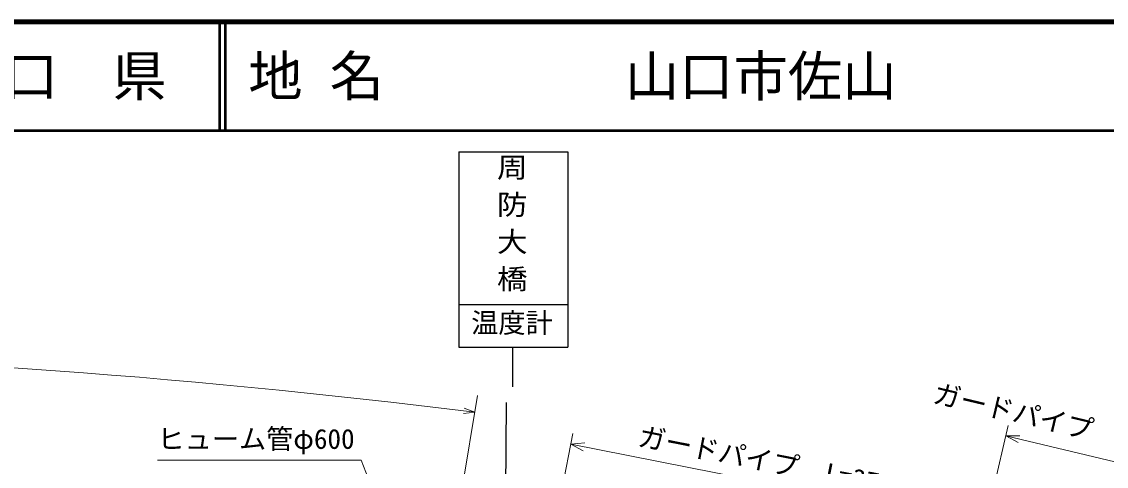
# Model space of a CAD drawing. Units: millimetres, scale not verified. Extents: x 40000 to 680000, y 20000 to 380000.
# Drawn here: x 349538 to 449323, y 339129 to 380000 of the extents above; entities that cross this region are included whole.
import ezdxf
from ezdxf.enums import TextEntityAlignment as Align

# ---------------------------------------------------------------- set-up
doc = ezdxf.new("R2010")
doc.units = ezdxf.units.MM
doc.header["$LTSCALE"] = 1000
for name, color, linetype, lineweight in [('M-STR-HTXT', 7, 'Continuous', 13), ('M-STR-STRC', 7, 'Continuous', 25), ('M-TTL', 2, 'Continuous', 140), ('M-TTL-LINE', 7, 'Continuous', 50)]:
    doc.layers.add(name, color=color, linetype=linetype, lineweight=lineweight)
doc.layers.add('M-TTL-TXT', color=7, linetype='Continuous')
doc.styles.add('@ＭＳ ゴシック', font='')
doc.styles.add('ＭＳ ゴシック', font='')
doc.styles.get('@ＭＳ ゴシック').set_extended_font_data('@MS Gothic')
doc.styles.get('ＭＳ ゴシック').set_extended_font_data('MS Gothic')

msp = doc.modelspace()

# ---------------------------------------------------------------- linework, layer by layer
at = {"layer": 'M-STR-HTXT'}
for p, q in [((387576, 322331), (391472, 345637)), ((391215, 344097), (390253, 344469)), ((391215, 344097), (390191, 343972)), ((434303, 317592), (440309, 342889)), ((396289, 322082), (400245, 342150)), ((400051, 341169), (401350, 341295)), ((440078, 341916), (441366, 341931)), ((440078, 341916), (462993, 336475)), ((440078, 341916), (441222, 341323)), ((400051, 341169), (436326, 334020)), ((400051, 341169), (401205, 340560)), ((380777, 339679), (362027, 339679)), ((394125, 305505), (380777, 339679))]:
    msp.add_line(p, q, dxfattribs=at)
msp.add_arc((296363, -417315), 767297, 82.89902, 107.53223, dxfattribs=at)
at = {"layer": 'M-STR-STRC'}
for p, q in [((389742, 368026), (389742, 350091)), ((389742, 368026), (399774, 368026)), ((399774, 368026), (399774, 350091)), ((389742, 354015), (399774, 354015)), ((389742, 350091), (399774, 350091)), ((394696, 350091), (394696, 346434)), ((393874, 307956), (394135, 344994))]:
    msp.add_line(p, q, dxfattribs=at)
at = {"layer": 'M-TTL'}
msp.add_line((680000, 380000), (40000, 380000), dxfattribs=at)
at = {"layer": 'M-TTL-LINE'}
for p, q in [((367750, 380000), (367750, 370000)), ((368250, 380000), (368250, 370000)), ((40000, 370000), (680000, 370000))]:
    msp.add_line(p, q, dxfattribs=at)

# ---------------------------------------------------------------- texts
at = {"layer": 'M-STR-HTXT', "style": 'ＭＳ ゴシック'}
for s, rotation, p in [('ガードパイプ  L=23.5', 346.644, (445294, 341596)), ('ガードパイプ  L=37.0', 348.851, (418285, 338085))]:
    msp.add_text(s, height=1833, rotation=rotation, dxfattribs=at).set_placement(p, align=Align.BOTTOM_CENTER)
msp.add_text('ヒューム管φ600', height=1833, dxfattribs=at).set_placement((362027, 340179), align=Align.BOTTOM_LEFT)
at = {"layer": 'M-STR-STRC', "style": 'ＭＳ ゴシック'}
msp.add_text('温度計', height=1833, dxfattribs=at).set_placement((394643, 350855), align=Align.BOTTOM_CENTER)
at = {"layer": 'M-STR-STRC', "insert": (393351, 361065), "char_height": 2062, "attachment_point": 8, "rotation": 270, "style": '@ＭＳ ゴシック'}
msp.add_mtext('\\T1.35;\\W0.9;周防大橋', dxfattribs=at)
at = {"layer": 'M-TTL-TXT', "style": 'ＭＳ ゴシック'}
msp.add_text('山\u3000口\u3000県', height=3666, dxfattribs=at).set_placement((350375, 375000), align=Align.MIDDLE_CENTER)
for s, p in [('地 名', (370380, 375000)), ('山口市佐山', (405024, 375000))]:
    msp.add_text(s, height=3666, dxfattribs=at).set_placement(p, align=Align.MIDDLE_LEFT)

doc.saveas('drawing.dxf')
